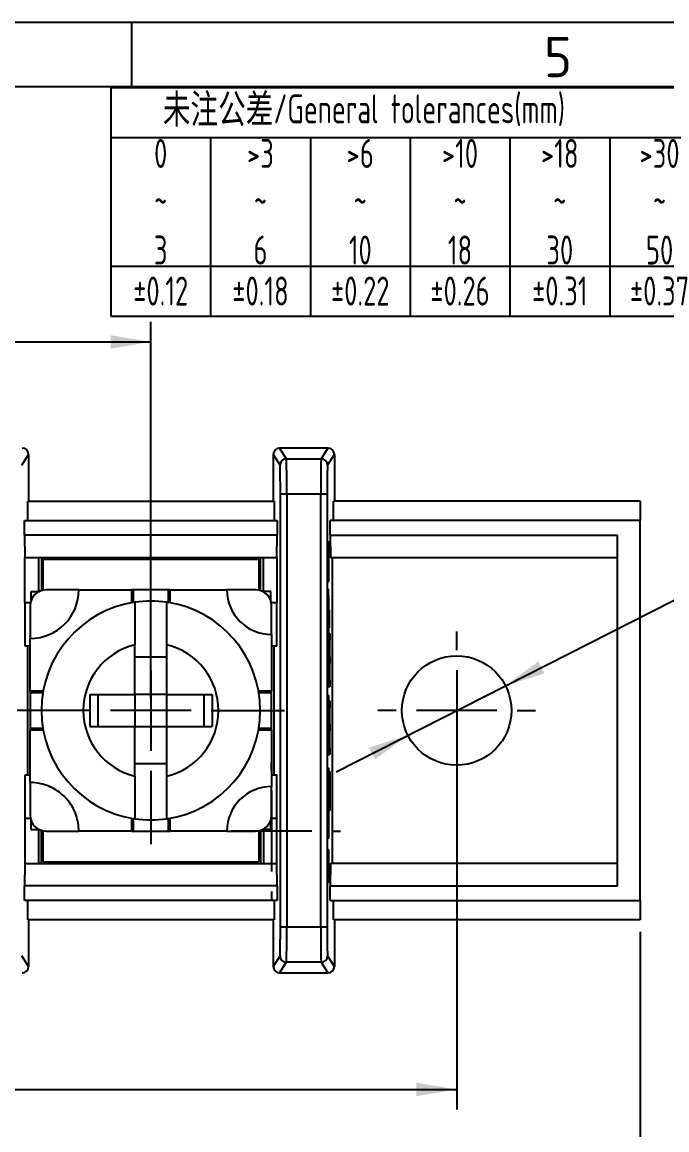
# Model space of a CAD drawing. Header units: millimetres. Extents: x 6 to 292, y 5 to 204.
# Drawn here: x 184.7 to 224.8, y 135.2 to 204 of the extents above; entities that cross this region are included whole.
import ezdxf
from ezdxf.enums import TextEntityAlignment as Align
from ezdxf.lldxf.tags import DXFTag

# ---------------------------------------------------------------- set-up
doc = ezdxf.new("R2010")
doc.units = ezdxf.units.MM
for name, color, linetype in [('200001094', 7, 'Continuous'), ('200003426', 7, 'Continuous'), ('200003427', 7, 'Continuous'), ('200196423', 7, 'Continuous'), ('TEXT', 7, 'Continuous'), ('图框', 7, 'Continuous'), ('尺寸层', 7, 'Continuous'), ('细实线', 7, 'Continuous'), ('轮廓线', 7, 'Continuous')]:
    doc.layers.add(name, color=color, linetype=linetype)
doc.styles.add('SEACAD_Arial_Narrow', font='ARIALN.TTF')
doc.styles.add('SEACAD_Solid_Edge_ANSI', font='seans.ttf')
doc.styles.add('SEACAD_Solid_Edge_ANSI1_Symbols', font='semeca1.ttf')
tags = doc.linetypes.add('CENTER2', pattern=[28.575, 19.05, -3.175, 3.175, -3.175]).pattern_tags.tags
tags[10:11] = [DXFTag(74, 4), DXFTag(75, 0), DXFTag(340, '0'), DXFTag(46, 0.0), DXFTag(50, 0.0), DXFTag(44, 0.0), DXFTag(45, 0.0)]
tags[8:9] = [DXFTag(74, 4), DXFTag(75, 0), DXFTag(340, '0'), DXFTag(46, 0.0), DXFTag(50, 0.0), DXFTag(44, 0.0), DXFTag(45, 0.0)]
tags[6:7] = [DXFTag(74, 4), DXFTag(75, 0), DXFTag(340, '0'), DXFTag(46, 0.0), DXFTag(50, 0.0), DXFTag(44, 0.0), DXFTag(45, 0.0)]
tags[4:5] = [DXFTag(74, 4), DXFTag(75, 0), DXFTag(340, '0'), DXFTag(46, 0.0), DXFTag(50, 0.0), DXFTag(44, 0.0), DXFTag(45, 0.0)]
doc.dimstyles.new('DEGSON', dxfattribs={"dimtxt": 2.5, "dimasz": 2.5, "dimexe": 1.25, "dimexo": 0.75, "dimgap": 0.75, "dimtad": 1, "dimlfac": 0.5, "dimzin": 0, "dimdsep": 46, "dimtxsty": 'SEACAD_Arial_Narrow', "dimblk1": '_SE_FILLED', "dimblk2": '_SE_FILLED', "dimsah": 1, "dimcen": 1.25, "dimadec": 1, "dimazin": 0, "dimtfac": 0.7, "dimtmove": 0, "dimatfit": 3, "dimfxl": 1, "dimtolj": 1, "dimtzin": 0, "dimarcsym": 0})

# ---------------------------------------------------------------- blocks, each defined once
blk = doc.blocks.new('SEANNOT_GROUP1')
at = {"layer": '尺寸层', "color": 7, "linetype": 'CENTER2'}
for p, q in [((211.691, 164.987), (211.691, 166.137)), ((211.691, 163.737), (211.691, 158.737)), ((207.941, 161.237), (206.791, 161.237)), ((214.191, 161.237), (209.191, 161.237)), ((215.441, 161.237), (216.591, 161.237)), ((211.691, 157.487), (211.691, 156.337))]:
    blk.add_line(p, q, dxfattribs=at)
blk = doc.blocks.new('SEANNOT_GROUP7')
at = {"layer": '尺寸层', "color": 7, "linetype": 'CENTER2'}
for p, q in [((200.191, 157.487), (200.191, 158.015)), ((200.191, 156.237), (200.191, 151.237)), ((196.441, 153.737), (195.913, 153.737)), ((202.691, 153.737), (197.691, 153.737)), ((203.941, 153.737), (204.469, 153.737)), ((200.191, 149.987), (200.191, 149.459))]:
    blk.add_line(p, q, dxfattribs=at)
blk = doc.blocks.new('SEANNOT_GROUP8')
at = {"layer": '尺寸层', "color": 7, "linetype": 'CENTER2'}
for p, q in [((192.691, 164.987), (192.691, 169.537)), ((192.691, 163.737), (192.691, 158.737)), ((188.941, 161.237), (184.391, 161.237)), ((195.191, 161.237), (190.191, 161.237)), ((196.441, 161.237), (200.991, 161.237)), ((192.691, 157.487), (192.691, 152.937))]:
    blk.add_line(p, q, dxfattribs=at)
blk = doc.blocks.new('Customer-technical.dft')
at = {"layer": '细实线', "color": 7, "linetype": 'Continuous'}
for p, q in [((-96.8, 0), (0, 0)), ((-96.8, 0), (-96.8, -14.2)), ((-96.8, -3.1), (-10, -3.1)), ((-90.6, -3.1), (-90.6, -14.2)), ((-84.4, -3.1), (-84.4, -14.2)), ((-78.2, -3.1), (-78.2, -14.2)), ((-72, -3.1), (-72, -14.2)), ((-65.8, -3.1), (-65.8, -14.2)), ((-96.8, -11.1), (-10, -11.1)), ((-96.8, -14.2), (0, -14.2))]:
    blk.add_line(p, q, dxfattribs=at)
at = {"layer": 'TEXT', "char_height": 1.8, "attachment_point": 5, "style": 'SEACAD_Solid_Edge_ANSI'}
for s, insert, width in [('{\\fSolid Edge ANSI|b0||i0||c0|p34;\\C7;\\H1.8;\\W0.7;未注公差/General tolerances(mm)}', (-81.073, -1.429), 31.45309), ('{\\fSolid Edge ANSI|b0||i0||c0|p34;\\C7;\\H1.8;\\W0.7;0\\P}{\\fSolid Edge ANSI|b0||i0||c0|p34;\\C7;\\H1.8;\\W0.7;~\\P}{\\fSolid Edge ANSI|b0||i0||c0|p34;\\C7;\\H1.8;\\W0.7;3}', (-93.7, -7.1), 8.06639), ('{\\fSolid Edge ANSI|b0||i0||c0|p34;\\C7;\\H1.8;\\W0.7;>3\\P}{\\fSolid Edge ANSI|b0||i0||c0|p34;\\C7;\\H1.8;\\W0.7;~\\P}{\\fSolid Edge ANSI|b0||i0||c0|p34;\\C7;\\H1.8;\\W0.7;6}', (-87.5, -7.1), 6.08001), ('{\\fSolid Edge ANSI|b0||i0||c0|p34;\\C7;\\H1.8;\\W0.7;>6\\P}{\\fSolid Edge ANSI|b0||i0||c0|p34;\\C7;\\H1.8;\\W0.7;~\\P}{\\fSolid Edge ANSI|b0||i0||c0|p34;\\C7;\\H1.8;\\W0.7;10}', (-81.3, -7.1), 6.08001), ('{\\fSolid Edge ANSI|b0||i0||c0|p34;\\C7;\\H1.8;\\W0.7;>10\\P}{\\fSolid Edge ANSI|b0||i0||c0|p34;\\C7;\\H1.8;\\W0.7;~\\P}{\\fSolid Edge ANSI|b0||i0||c0|p34;\\C7;\\H1.8;\\W0.7;18}', (-75.1, -7.1), 6.08001), ('{\\fSolid Edge ANSI|b0||i0||c0|p34;\\C7;\\H1.8;\\W0.7;>18\\P}{\\fSolid Edge ANSI|b0||i0||c0|p34;\\C7;\\H1.8;\\W0.7;~\\P}{\\fSolid Edge ANSI|b0||i0||c0|p34;\\C7;\\H1.8;\\W0.7;30}', (-68.9, -7.1), 6.08001), ('{\\fSolid Edge ANSI|b0||i0||c0|p34;\\C7;\\H1.8;\\W0.7;>30\\P}{\\fSolid Edge ANSI|b0||i0||c0|p34;\\C7;\\H1.8;\\W0.7;~\\P}{\\fSolid Edge ANSI|b0||i0||c0|p34;\\C7;\\H1.8;\\W0.7;50}', (-62.7, -7.1), 6.08001), ('{\\fSolid Edge ANSI|b0||i0||c0|p34;\\C7;\\H1.8;\\W0.7;±0.12}', (-93.7, -12.65), 6.57956), ('{\\fSolid Edge ANSI|b0||i0||c0|p34;\\C7;\\H1.8;\\W0.7;±0.18}', (-87.5, -12.65), 6.57956), ('{\\fSolid Edge ANSI|b0||i0||c0|p34;\\C7;\\H1.8;\\W0.7;±0.22}', (-81.3, -12.65), 6.57956), ('{\\fSolid Edge ANSI|b0||i0||c0|p34;\\C7;\\H1.8;\\W0.7;±0.26}', (-75.1, -12.65), 6.57956), ('{\\fSolid Edge ANSI|b0||i0||c0|p34;\\C7;\\H1.8;\\W0.7;±0.31}', (-68.9, -12.65), 6.57956), ('{\\fSolid Edge ANSI|b0||i0||c0|p34;\\C7;\\H1.8;\\W0.7;±0.37}', (-62.7, -12.65), 6.57956)]:
    blk.add_mtext(s, dxfattribs=dict(at, insert=insert, width=width))
blk = doc.blocks.new('SE6')
at = {"layer": '200001094', "color": 7, "linetype": 'Continuous'}
for p, q in [((185.991, 170.637), (199.391, 170.637)), ((185.991, 168.711), (185.991, 170.637)), ((199.391, 170.637), (199.391, 168.715)), ((185.241, 168.637), (185.779, 168.637)), ((185.241, 168.042), (185.241, 168.637)), ((200.141, 168.637), (199.618, 168.637)), ((200.141, 168.034), (200.141, 168.637)), ((185.241, 153.837), (185.241, 154.44)), ((200.141, 153.837), (200.141, 154.431)), ((185.241, 153.837), (185.763, 153.837)), ((185.991, 151.837), (185.991, 153.759)), ((199.391, 153.763), (199.391, 151.837)), ((200.141, 153.837), (199.602, 153.837)), ((185.991, 151.837), (199.391, 151.837))]:
    blk.add_line(p, q, dxfattribs=at)
at = {"layer": '200003426', "color": 7, "linetype": 'Continuous'}
for p, q in [((188.213, 168.737), (186.191, 168.737)), ((188.213, 168.737), (191.491, 168.737)), ((191.591, 168.737), (191.491, 168.737)), ((191.491, 168.737), (191.491, 167.93)), ((193.791, 168.737), (191.591, 168.737)), ((191.591, 168.737), (191.591, 167.947)), ((193.891, 168.737), (193.791, 168.737)), ((193.791, 167.947), (193.791, 168.737)), ((193.891, 168.737), (197.413, 168.737)), ((193.891, 167.93), (193.891, 168.737)), ((199.191, 168.737), (197.413, 168.737)), ((185.191, 167.737), (185.191, 165.715)), ((200.191, 165.959), (200.191, 167.737)), ((200.191, 165.959), (200.191, 162.437)), ((185.191, 162.437), (185.191, 165.715)), ((185.191, 162.437), (185.191, 162.337)), ((185.997, 162.437), (185.191, 162.437)), ((200.191, 162.437), (199.384, 162.437)), ((200.191, 162.337), (200.191, 162.437)), ((185.191, 162.337), (185.191, 160.137)), ((185.98, 162.337), (185.191, 162.337)), ((200.191, 162.337), (199.401, 162.337)), ((200.191, 160.137), (200.191, 162.337)), ((185.191, 160.137), (185.191, 160.037)), ((185.191, 160.137), (185.98, 160.137)), ((185.191, 156.759), (185.191, 160.037)), ((185.191, 160.037), (185.997, 160.037)), ((199.384, 160.037), (200.191, 160.037)), ((199.401, 160.137), (200.191, 160.137)), ((200.191, 160.037), (200.191, 160.137)), ((200.191, 160.037), (200.191, 156.515)), ((185.191, 156.759), (185.191, 154.737)), ((200.191, 154.737), (200.191, 156.515)), ((191.491, 154.543), (191.491, 153.737)), ((191.591, 154.526), (191.591, 153.737)), ((193.791, 153.737), (193.791, 154.526)), ((193.891, 153.737), (193.891, 154.543)), ((186.191, 153.737), (188.213, 153.737)), ((191.491, 153.737), (188.213, 153.737)), ((191.491, 153.737), (191.591, 153.737)), ((191.591, 153.737), (193.791, 153.737)), ((193.791, 153.737), (193.891, 153.737)), ((197.413, 153.737), (193.891, 153.737)), ((197.413, 153.737), (199.191, 153.737))]:
    blk.add_line(p, q, dxfattribs=at)
for centre, radius, start, end in [((186.191, 167.737), 1, 90, 180), ((185.191, 168.737), 3.022, 270, 360), ((200.191, 168.737), 2.778, 180, 270), ((199.191, 167.737), 1, 0, 90), ((200.191, 153.737), 2.778, 90, 180), ((186.191, 154.737), 1, 180, 270), ((199.191, 154.737), 1, 270, 360)]:
    blk.add_arc(centre, radius, start, end, dxfattribs=at)
blk.add_open_spline([(188.213, 153.737), (188.213, 154.075), (188.154, 154.418), (188.042, 154.737), (187.93, 155.056), (187.762, 155.361), (187.551, 155.625), (187.339, 155.889), (187.079, 156.12), (186.793, 156.299), (186.506, 156.479), (186.184, 156.611), (185.854, 156.685), (185.637, 156.734), (185.413, 156.759), (185.191, 156.759)], degree=3, knots=[0, 0, 0, 0, 0.214941, 0.214941, 0.214941, 0.429881, 0.429881, 0.429881, 0.644822, 0.644822, 0.644822, 0.859762, 0.859762, 0.859762, 1, 1, 1, 1], dxfattribs=at)
at = {"layer": '200003427', "color": 7, "linetype": 'Continuous'}
for p, q in [((191.691, 167.963), (191.691, 165.316)), ((193.691, 165.316), (193.691, 167.963)), ((191.691, 162.241), (191.691, 165.316)), ((193.691, 162.241), (193.691, 165.316)), ((193.691, 164.541), (191.691, 164.541)), ((188.891, 162.241), (188.891, 160.241)), ((188.891, 162.241), (191.691, 162.241)), ((189.391, 162.241), (189.391, 160.241)), ((191.691, 162.241), (191.691, 160.241)), ((193.691, 162.241), (191.691, 162.241)), ((193.691, 162.241), (196.491, 162.241)), ((193.691, 160.241), (193.691, 162.241)), ((195.991, 160.241), (195.991, 162.241)), ((196.491, 162.241), (196.491, 160.241)), ((188.891, 160.241), (191.691, 160.241)), ((191.691, 160.241), (193.691, 160.241)), ((191.691, 157.158), (191.691, 160.241)), ((193.691, 160.241), (196.491, 160.241)), ((193.691, 157.158), (193.691, 160.241)), ((191.691, 157.941), (193.691, 157.941)), ((191.691, 157.158), (191.691, 154.511)), ((193.691, 154.511), (193.691, 157.158))]:
    blk.add_line(p, q, dxfattribs=at)
for radius, start, end in [(6.8, 98.45652, 261.54348), (6.8, 81.54348, 98.45652), (6.8, 278.45652, 81.54348), (4.2, 103.77415, 256.22585), (4.2, 283.77415, 76.22585), (6.8, 261.54348, 278.45652)]:
    blk.add_arc((192.691, 161.237), radius, start, end, dxfattribs=at)
at = {"layer": '200196423', "color": 7, "linetype": 'Continuous'}
for p, q in [((184.667, 176.478), (185.091, 177.137)), ((185.091, 177.137), (185.091, 174.237)), ((200.291, 177.137), (200.714, 176.478)), ((200.291, 177.137), (200.291, 174.237)), ((201.114, 176.878), (200.691, 177.537)), ((203.691, 177.537), (200.691, 177.537)), ((201.114, 176.878), (203.267, 176.878)), ((203.691, 177.537), (203.267, 176.878)), ((203.667, 176.478), (204.091, 177.137)), ((204.091, 177.137), (204.091, 174.237)), ((185.034, 173.037), (185.034, 174.237)), ((185.034, 174.237), (200.347, 174.237)), ((200.347, 174.237), (200.347, 173.037)), ((200.736, 147.795), (200.736, 174.678)), ((201.136, 174.678), (200.736, 174.678)), ((201.136, 174.678), (201.136, 147.795)), ((203.246, 174.678), (201.136, 174.678)), ((203.246, 147.795), (203.246, 174.678)), ((203.646, 174.678), (203.246, 174.678)), ((203.646, 174.678), (203.646, 147.795)), ((204.034, 173.037), (204.034, 174.237)), ((223.091, 174.237), (204.034, 174.237)), ((223.091, 174.237), (223.091, 173.037)), ((184.835, 172.137), (184.835, 173.037)), ((184.835, 173.037), (200.546, 173.037)), ((200.546, 173.037), (200.546, 172.137)), ((203.835, 172.137), (203.835, 173.037)), ((223.091, 173.037), (203.835, 173.037)), ((223.091, 149.437), (223.091, 173.037)), ((184.835, 172.137), (184.857, 170.737)), ((200.546, 172.137), (184.835, 172.137)), ((200.524, 170.737), (200.546, 172.137)), ((203.835, 172.137), (203.857, 170.737)), ((203.835, 172.137), (221.691, 172.137)), ((221.691, 150.337), (221.691, 172.137)), ((203.7, 171.27), (203.701, 171.394)), ((203.701, 171.394), (203.703, 171.494)), ((203.701, 171.377), (203.709, 171.377)), ((203.703, 171.494), (203.704, 171.577)), ((203.704, 171.577), (203.706, 171.645)), ((203.706, 171.645), (203.708, 171.699)), ((203.708, 171.699), (203.709, 171.377)), ((203.709, 171.377), (203.708, 171.333)), ((203.715, 170.595), (203.715, 171.74)), ((203.715, 171.74), (203.727, 171.74)), ((203.715, 171.562), (203.729, 171.562)), ((203.715, 171.389), (203.719, 171.389)), ((203.725, 171.389), (203.719, 171.389)), ((203.719, 171.389), (203.719, 170.595)), ((203.726, 171.301), (203.725, 171.389)), ((203.725, 171.381), (203.73, 171.381)), ((203.727, 171.74), (203.729, 171.562)), ((203.729, 171.562), (203.73, 171.381)), ((203.73, 171.381), (203.731, 171.196)), ((184.857, 170.737), (200.524, 170.737)), ((184.862, 167.937), (184.862, 170.737)), ((185.702, 170.737), (185.702, 168.637)), ((185.886, 170.737), (185.886, 168.684)), ((188.291, 170.737), (188.291, 170.637)), ((197.091, 170.637), (197.091, 170.737)), ((199.495, 168.687), (199.495, 170.737)), ((199.679, 168.637), (199.679, 170.737)), ((200.519, 170.737), (200.519, 167.937)), ((203.698, 170.782), (203.699, 170.959)), ((203.698, 170.593), (203.698, 170.782)), ((203.698, 170.727), (203.702, 170.727)), ((203.699, 171.123), (203.7, 171.27)), ((203.699, 170.959), (203.699, 171.123)), ((203.699, 171.071), (203.704, 171.071)), ((203.699, 170.967), (203.703, 170.967)), ((203.699, 170.851), (203.702, 170.851)), ((203.7, 171.282), (203.706, 171.282)), ((203.7, 171.226), (203.705, 171.226)), ((203.7, 171.157), (203.704, 171.157)), ((203.701, 171.333), (203.708, 171.333)), ((203.703, 170.967), (203.702, 170.851)), ((203.702, 170.851), (203.702, 170.727)), ((203.702, 170.727), (203.702, 170.595)), ((203.704, 171.071), (203.703, 170.967)), ((203.705, 171.226), (203.704, 171.157)), ((203.704, 171.157), (203.704, 171.071)), ((203.706, 171.282), (203.705, 171.226)), ((203.708, 171.333), (203.706, 171.282)), ((203.727, 171.19), (203.726, 171.301)), ((203.727, 171.196), (203.731, 171.196)), ((203.728, 171.054), (203.727, 171.19)), ((203.728, 170.905), (203.728, 171.054)), ((203.728, 171.008), (203.732, 171.008)), ((203.729, 170.754), (203.728, 170.905)), ((203.728, 170.816), (203.732, 170.816)), ((203.729, 170.6), (203.729, 170.754)), ((203.731, 171.196), (203.732, 171.008)), ((203.732, 171.008), (203.732, 170.816)), ((203.732, 170.816), (203.733, 170.621)), ((203.857, 170.737), (221.691, 170.737)), ((203.982, 151.737), (203.982, 170.737)), ((203.698, 170.595), (203.702, 170.595)), ((203.699, 170.335), (203.698, 170.593)), ((203.698, 170.439), (203.702, 170.439)), ((203.699, 170.097), (203.699, 170.335)), ((203.699, 170.298), (203.702, 170.298)), ((203.699, 170.171), (203.703, 170.171)), ((203.7, 169.88), (203.699, 170.097)), ((203.699, 170.06), (203.704, 170.06)), ((203.702, 170.595), (203.702, 170.439)), ((203.702, 170.439), (203.702, 170.298)), ((203.702, 170.298), (203.703, 170.171)), ((203.703, 170.171), (203.704, 170.06)), ((203.704, 170.06), (203.704, 169.963)), ((203.719, 170.595), (203.715, 170.595)), ((203.726, 169.95), (203.727, 170.096)), ((203.727, 170.096), (203.728, 170.257)), ((203.727, 170.122), (203.732, 170.122)), ((203.728, 170.257), (203.729, 170.426)), ((203.728, 170.364), (203.732, 170.364)), ((203.729, 170.621), (203.733, 170.621)), ((203.729, 170.426), (203.729, 170.6)), ((203.732, 170.122), (203.731, 169.898)), ((203.733, 170.621), (203.732, 170.364)), ((203.732, 170.364), (203.732, 170.122)), ((203.7, 169.963), (203.704, 169.963)), ((203.7, 169.882), (203.705, 169.882)), ((203.702, 169.69), (203.7, 169.88)), ((203.701, 169.815), (203.706, 169.815)), ((203.701, 169.758), (203.707, 169.758)), ((203.702, 169.712), (203.709, 169.712)), ((203.704, 169.531), (203.702, 169.69)), ((203.702, 169.655), (203.711, 169.655)), ((203.703, 169.62), (203.713, 169.62)), ((203.703, 169.609), (203.715, 169.609)), ((203.704, 169.963), (203.705, 169.882)), ((203.707, 169.406), (203.704, 169.531)), ((203.705, 169.882), (203.706, 169.815)), ((203.707, 169.534), (203.705, 169.459)), ((203.706, 169.815), (203.707, 169.758)), ((203.707, 169.758), (203.709, 169.712)), ((203.708, 169.609), (203.707, 169.534)), ((203.707, 169.534), (203.727, 169.534)), ((203.707, 169.406), (203.724, 169.406)), ((203.709, 169.314), (203.707, 169.406)), ((203.709, 169.712), (203.711, 169.655)), ((203.709, 169.314), (203.722, 169.314)), ((203.712, 169.258), (203.709, 169.314)), ((203.711, 169.655), (203.713, 169.62)), ((203.713, 169.62), (203.715, 169.609)), ((203.715, 169.609), (203.718, 169.623)), ((203.718, 169.623), (203.721, 169.664)), ((203.722, 169.314), (203.719, 169.258)), ((203.721, 169.664), (203.723, 169.733)), ((203.722, 169.698), (203.729, 169.698)), ((203.724, 169.406), (203.722, 169.314)), ((203.723, 169.733), (203.725, 169.829)), ((203.727, 169.534), (203.724, 169.406)), ((203.725, 169.829), (203.726, 169.95)), ((203.725, 169.898), (203.731, 169.898)), ((203.729, 169.698), (203.727, 169.534)), ((203.731, 169.898), (203.729, 169.698)), ((203.699, 168.427), (203.699, 168.787)), ((203.699, 168.787), (203.732, 168.046)), ((203.712, 169.258), (203.719, 169.258)), ((203.716, 169.24), (203.712, 169.258)), ((203.719, 169.258), (203.716, 169.24)), ((184.862, 167.937), (185.213, 167.937)), ((200.164, 167.937), (200.519, 167.937)), ((203.72, 168.004), (203.699, 168.427)), ((203.718, 168.046), (203.732, 168.046)), ((203.723, 167.952), (203.72, 168.004)), ((203.725, 167.907), (203.723, 167.952)), ((203.732, 168.046), (203.732, 167.701)), ((203.699, 167.272), (203.716, 167.659)), ((203.699, 166.841), (203.699, 167.272)), ((203.732, 167.701), (203.707, 167.132)), ((203.716, 167.659), (203.72, 167.747)), ((203.718, 167.701), (203.732, 167.701)), ((203.72, 167.747), (203.724, 167.817)), ((203.724, 167.817), (203.727, 167.869)), ((203.727, 167.869), (203.725, 167.907)), ((203.756, 167.118), (203.757, 167.247)), ((203.757, 167.247), (203.758, 167.352)), ((203.757, 167.281), (203.762, 167.281)), ((203.757, 167.271), (203.761, 167.271)), ((203.757, 167.242), (203.76, 167.242)), ((203.758, 167.352), (203.759, 167.431)), ((203.758, 167.373), (203.766, 167.373)), ((203.758, 167.315), (203.767, 167.315)), ((203.759, 167.431), (203.76, 167.478)), ((203.759, 167.419), (203.765, 167.419)), ((203.76, 167.242), (203.759, 167.193)), ((203.76, 167.478), (203.762, 167.494)), ((203.76, 167.476), (203.764, 167.476)), ((203.76, 167.453), (203.764, 167.453)), ((203.761, 167.271), (203.76, 167.242)), ((203.762, 167.281), (203.761, 167.271)), ((203.762, 167.494), (203.763, 167.49)), ((203.762, 167.49), (203.763, 167.49)), ((203.763, 167.27), (203.762, 167.281)), ((203.763, 167.49), (203.764, 167.476)), ((203.764, 167.238), (203.763, 167.27)), ((203.764, 167.476), (203.764, 167.453)), ((203.764, 167.453), (203.765, 167.419)), ((203.765, 167.184), (203.764, 167.238)), ((203.764, 167.237), (203.768, 167.237)), ((203.765, 167.419), (203.766, 167.373)), ((203.766, 167.373), (203.767, 167.315)), ((203.767, 167.315), (203.768, 167.237)), ((203.768, 167.237), (203.769, 167.13)), ((203.775, 167.496), (203.777, 167.496)), ((203.775, 166.668), (203.775, 167.496)), ((203.777, 167.496), (203.777, 166.38)), ((203.699, 167.132), (203.707, 167.132)), ((203.699, 167.091), (203.705, 167.091)), ((203.699, 167.062), (203.704, 167.062)), ((203.699, 167.047), (203.703, 167.047)), ((203.699, 167.019), (203.704, 167.019)), ((203.699, 166.993), (203.706, 166.993)), ((203.699, 166.968), (203.707, 166.968)), ((203.721, 166.327), (203.699, 166.841)), ((203.704, 167.062), (203.703, 167.047)), ((203.703, 167.047), (203.704, 167.019)), ((203.705, 167.091), (203.704, 167.062)), ((203.704, 167.019), (203.706, 166.993)), ((203.707, 167.132), (203.705, 167.091)), ((203.706, 166.993), (203.707, 166.968)), ((203.707, 166.968), (203.732, 166.395)), ((203.756, 167.128), (203.759, 167.128)), ((203.756, 166.968), (203.756, 167.118)), ((203.756, 167.051), (203.758, 167.051)), ((203.756, 166.818), (203.756, 166.968)), ((203.756, 166.963), (203.758, 166.963)), ((203.756, 166.87), (203.758, 166.87)), ((203.757, 166.69), (203.756, 166.818)), ((203.757, 167.193), (203.759, 167.193)), ((203.757, 166.79), (203.759, 166.79)), ((203.757, 166.723), (203.759, 166.723)), ((203.758, 166.584), (203.757, 166.69)), ((203.757, 166.673), (203.76, 166.673)), ((203.757, 166.643), (203.761, 166.643)), ((203.757, 166.632), (203.763, 166.632)), ((203.759, 167.128), (203.758, 167.051)), ((203.758, 167.051), (203.758, 166.963)), ((203.758, 166.963), (203.758, 166.87)), ((203.758, 166.87), (203.759, 166.79)), ((203.759, 166.502), (203.758, 166.584)), ((203.759, 167.193), (203.759, 167.128)), ((203.759, 166.79), (203.759, 166.723)), ((203.759, 166.723), (203.76, 166.673)), ((203.76, 166.673), (203.761, 166.643)), ((203.761, 166.643), (203.763, 166.632)), ((203.763, 166.632), (203.762, 166.419)), ((203.766, 167.1), (203.765, 167.184)), ((203.766, 167.13), (203.769, 167.13)), ((203.768, 166.976), (203.766, 167.1)), ((203.767, 166.995), (203.771, 166.995)), ((203.769, 166.812), (203.768, 166.976)), ((203.769, 167.13), (203.771, 166.995)), ((203.769, 166.885), (203.772, 166.885)), ((203.771, 166.703), (203.769, 166.812)), ((203.769, 166.805), (203.773, 166.805)), ((203.77, 166.755), (203.773, 166.755)), ((203.77, 166.722), (203.774, 166.722)), ((203.771, 166.995), (203.772, 166.885)), ((203.772, 166.612), (203.771, 166.703)), ((203.771, 166.693), (203.774, 166.693)), ((203.771, 166.668), (203.775, 166.668)), ((203.772, 166.885), (203.773, 166.805)), ((203.773, 166.54), (203.772, 166.612)), ((203.773, 166.805), (203.773, 166.755)), ((203.773, 166.755), (203.774, 166.722)), ((203.773, 166.484), (203.773, 166.54)), ((203.774, 166.722), (203.774, 166.693)), ((203.774, 166.693), (203.775, 166.668)), ((203.699, 165.679), (203.721, 166.091)), ((203.732, 166.03), (203.699, 165.312)), ((203.717, 166.03), (203.732, 166.03)), ((203.718, 166.395), (203.732, 166.395)), ((203.722, 166.305), (203.721, 166.327)), ((203.721, 166.091), (203.723, 166.133)), ((203.724, 166.264), (203.722, 166.305)), ((203.723, 166.133), (203.725, 166.171)), ((203.727, 166.205), (203.724, 166.264)), ((203.725, 166.171), (203.727, 166.205)), ((203.732, 166.395), (203.732, 166.03)), ((203.76, 166.447), (203.759, 166.502)), ((203.762, 166.419), (203.76, 166.447)), ((203.774, 166.438), (203.773, 166.484)), ((203.775, 166.404), (203.774, 166.438)), ((203.776, 166.389), (203.775, 166.404)), ((203.776, 166.381), (203.776, 166.389)), ((203.777, 166.38), (203.776, 166.381)), ((203.781, 165.825), (203.783, 165.934)), ((203.783, 165.934), (203.785, 165.999)), ((203.785, 165.999), (203.789, 166.021)), ((203.789, 166.021), (203.809, 166.021)), ((203.789, 166.021), (203.789, 165.609)), ((203.809, 166.021), (203.809, 165.609)), ((185.191, 165.237), (184.873, 165.237)), ((185.046, 157.237), (185.046, 165.237)), ((200.508, 165.237), (200.191, 165.237)), ((200.335, 165.237), (200.335, 157.237)), ((203.699, 165.312), (203.699, 165.679)), ((203.699, 164.097), (203.732, 165.203)), ((203.732, 165.203), (203.732, 164.795)), ((203.778, 165.265), (203.779, 165.489)), ((203.778, 165.348), (203.783, 165.348)), ((203.779, 164.975), (203.778, 165.265)), ((203.778, 165.264), (203.783, 165.264)), ((203.779, 165.676), (203.781, 165.825)), ((203.779, 165.489), (203.779, 165.676)), ((203.779, 165.609), (203.79, 165.609)), ((203.779, 165.604), (203.788, 165.604)), ((203.779, 165.591), (203.787, 165.591)), ((203.779, 165.569), (203.786, 165.569)), ((203.779, 165.534), (203.785, 165.534)), ((203.779, 165.485), (203.784, 165.485)), ((203.779, 165.423), (203.784, 165.423)), ((203.779, 165.173), (203.783, 165.173)), ((203.784, 165.423), (203.783, 165.348)), ((203.783, 165.348), (203.783, 165.264)), ((203.783, 165.264), (203.783, 165.173)), ((203.783, 165.173), (203.783, 165.011)), ((203.785, 165.534), (203.784, 165.485)), ((203.784, 165.485), (203.784, 165.423)), ((203.786, 165.569), (203.785, 165.534)), ((203.787, 165.591), (203.786, 165.569)), ((203.788, 165.604), (203.787, 165.591)), ((203.79, 165.609), (203.788, 165.604)), ((203.809, 165.609), (203.79, 165.609)), ((223.093, 165.255), (223.091, 165.255)), ((203.71, 164.48), (203.722, 164.48)), ((203.72, 164.795), (203.732, 164.795)), ((203.732, 164.795), (203.722, 164.48)), ((203.722, 164.48), (203.722, 163.35)), ((203.779, 165.011), (203.783, 165.011)), ((203.781, 164.723), (203.779, 164.975)), ((203.78, 164.868), (203.784, 164.868)), ((203.781, 164.744), (203.785, 164.744)), ((203.784, 164.509), (203.781, 164.723)), ((203.782, 164.65), (203.787, 164.65)), ((203.782, 164.45), (203.784, 164.509)), ((203.783, 165.011), (203.784, 164.868)), ((203.783, 164.593), (203.789, 164.593)), ((203.783, 164.574), (203.792, 164.574)), ((203.784, 164.868), (203.785, 164.744)), ((203.785, 164.744), (203.787, 164.65)), ((203.787, 164.65), (203.789, 164.593)), ((203.789, 164.593), (203.792, 164.574)), ((203.789, 164.574), (203.789, 164.159)), ((203.792, 164.574), (203.809, 164.574)), ((203.809, 164.574), (203.809, 164.159)), ((203.699, 163.711), (203.699, 164.097)), ((203.699, 164.087), (203.709, 164.087)), ((203.699, 164.009), (203.707, 164.009)), ((203.699, 163.945), (203.704, 163.945)), ((203.699, 163.896), (203.702, 163.896)), ((203.699, 163.857), (203.704, 163.857)), ((203.699, 163.808), (203.707, 163.808)), ((203.704, 163.945), (203.702, 163.896)), ((203.702, 163.896), (203.704, 163.857)), ((203.707, 164.009), (203.704, 163.945)), ((203.704, 163.857), (203.707, 163.808)), ((203.707, 164.37), (203.718, 164.37)), ((203.709, 164.087), (203.707, 164.009)), ((203.707, 163.808), (203.709, 163.75)), ((203.718, 164.37), (203.709, 164.087)), ((203.718, 163.453), (203.718, 164.37)), ((203.778, 163.819), (203.779, 163.989)), ((203.778, 163.865), (203.783, 163.865)), ((203.779, 163.661), (203.778, 163.819)), ((203.779, 164.137), (203.78, 164.264)), ((203.779, 164.159), (203.79, 164.159)), ((203.779, 164.148), (203.788, 164.148)), ((203.779, 163.989), (203.779, 164.137)), ((203.779, 164.114), (203.786, 164.114)), ((203.779, 164.058), (203.785, 164.058)), ((203.779, 163.976), (203.784, 163.976)), ((203.78, 164.264), (203.781, 164.369)), ((203.781, 164.369), (203.782, 164.45)), ((203.784, 163.976), (203.783, 163.865)), ((203.783, 163.865), (203.783, 163.726)), ((203.785, 164.058), (203.784, 163.976)), ((203.786, 164.114), (203.785, 164.058)), ((203.788, 164.148), (203.786, 164.114)), ((203.79, 164.159), (203.788, 164.148)), ((203.809, 164.159), (203.79, 164.159)), ((203.699, 163.75), (203.709, 163.75)), ((203.732, 162.673), (203.699, 163.711)), ((203.707, 163.453), (203.718, 163.453)), ((203.709, 163.75), (203.718, 163.453)), ((203.71, 163.35), (203.722, 163.35)), ((203.722, 163.35), (203.732, 163.053)), ((203.778, 163.726), (203.783, 163.726)), ((203.779, 163.516), (203.779, 163.661)), ((203.779, 163.612), (203.783, 163.612)), ((203.78, 163.383), (203.779, 163.516)), ((203.779, 163.504), (203.783, 163.504)), ((203.78, 163.402), (203.784, 163.402)), ((203.781, 163.264), (203.78, 163.383)), ((203.78, 163.312), (203.785, 163.312)), ((203.782, 163.161), (203.781, 163.264)), ((203.781, 163.24), (203.786, 163.24)), ((203.782, 163.187), (203.787, 163.187)), ((203.783, 163.076), (203.782, 163.161)), ((203.782, 163.15), (203.789, 163.15)), ((203.782, 163.127), (203.791, 163.127)), ((203.783, 163.726), (203.783, 163.612)), ((203.783, 163.612), (203.783, 163.504)), ((203.783, 163.504), (203.784, 163.402)), ((203.783, 163.12), (203.794, 163.12)), ((203.784, 163.402), (203.785, 163.312)), ((203.785, 163.312), (203.786, 163.24)), ((203.786, 163.24), (203.787, 163.187)), ((203.787, 163.187), (203.789, 163.15)), ((203.789, 163.15), (203.791, 163.127)), ((203.789, 163.12), (203.789, 162.705)), ((203.791, 163.127), (203.794, 163.12)), ((203.794, 163.12), (203.809, 163.12)), ((203.809, 163.12), (203.809, 162.705)), ((203.72, 163.053), (203.732, 163.053)), ((203.732, 163.053), (203.732, 162.673)), ((203.779, 162.705), (203.779, 163.076)), ((203.779, 163.076), (203.783, 163.076)), ((203.809, 162.705), (203.779, 162.705)), ((203.697, 161.856), (203.717, 161.856)), ((203.731, 160.669), (203.731, 162.189)), ((203.731, 162.189), (203.735, 162.189)), ((203.735, 162.189), (203.735, 160.141)), ((203.781, 161.631), (203.783, 161.74)), ((203.783, 161.74), (203.785, 161.805)), ((203.785, 161.805), (203.789, 161.827)), ((203.789, 161.827), (203.809, 161.827)), ((203.789, 161.827), (203.789, 161.415)), ((203.809, 161.827), (203.809, 161.415)), ((203.778, 161.071), (203.779, 161.295)), ((203.778, 161.153), (203.783, 161.153)), ((203.779, 160.781), (203.778, 161.071)), ((203.778, 161.07), (203.783, 161.07)), ((203.779, 161.482), (203.781, 161.631)), ((203.779, 161.295), (203.779, 161.482)), ((203.779, 161.415), (203.79, 161.415)), ((203.779, 161.41), (203.788, 161.41)), ((203.779, 161.397), (203.787, 161.397)), ((203.779, 161.375), (203.786, 161.375)), ((203.779, 161.34), (203.785, 161.34)), ((203.779, 161.291), (203.784, 161.291)), ((203.779, 161.228), (203.784, 161.228)), ((203.784, 161.228), (203.783, 161.153)), ((203.783, 161.153), (203.783, 161.07)), ((203.783, 161.07), (203.783, 160.979)), ((203.785, 161.34), (203.784, 161.291)), ((203.784, 161.291), (203.784, 161.228)), ((203.786, 161.375), (203.785, 161.34)), ((203.787, 161.397), (203.786, 161.375)), ((203.788, 161.41), (203.787, 161.397)), ((203.79, 161.415), (203.788, 161.41)), ((203.809, 161.415), (203.79, 161.415)), ((203.708, 160.604), (203.708, 160.213)), ((203.722, 160.83), (203.728, 160.83)), ((203.724, 160.669), (203.731, 160.669)), ((203.779, 160.979), (203.783, 160.979)), ((203.779, 160.817), (203.783, 160.817)), ((203.781, 160.529), (203.779, 160.781)), ((203.78, 160.674), (203.784, 160.674)), ((203.781, 160.55), (203.785, 160.55)), ((203.784, 160.315), (203.781, 160.529)), ((203.782, 160.456), (203.787, 160.456)), ((203.783, 160.979), (203.783, 160.817)), ((203.783, 160.817), (203.784, 160.674)), ((203.783, 160.399), (203.789, 160.399)), ((203.783, 160.38), (203.792, 160.38)), ((203.784, 160.674), (203.785, 160.55)), ((203.785, 160.55), (203.787, 160.456)), ((203.787, 160.456), (203.789, 160.399)), ((203.789, 160.399), (203.792, 160.38)), ((203.789, 160.38), (203.789, 159.965)), ((203.792, 160.38), (203.809, 160.38)), ((203.809, 160.38), (203.809, 159.965)), ((203.734, 160.141), (203.735, 160.141)), ((203.778, 159.624), (203.779, 159.795)), ((203.778, 159.671), (203.783, 159.671)), ((203.779, 159.943), (203.78, 160.07)), ((203.779, 159.965), (203.79, 159.965)), ((203.779, 159.954), (203.788, 159.954)), ((203.779, 159.795), (203.779, 159.943)), ((203.779, 159.92), (203.786, 159.92)), ((203.779, 159.864), (203.785, 159.864)), ((203.779, 159.782), (203.784, 159.782)), ((203.78, 160.07), (203.781, 160.175)), ((203.781, 160.175), (203.782, 160.256)), ((203.782, 160.256), (203.784, 160.315)), ((203.784, 159.782), (203.783, 159.671)), ((203.783, 159.671), (203.783, 159.532)), ((203.785, 159.864), (203.784, 159.782)), ((203.786, 159.92), (203.785, 159.864)), ((203.788, 159.954), (203.786, 159.92)), ((203.79, 159.965), (203.788, 159.954)), ((203.809, 159.965), (203.79, 159.965)), ((203.698, 159.311), (203.698, 159.546)), ((203.698, 159.546), (203.735, 159.546)), ((203.7, 159.232), (203.698, 159.311)), ((203.702, 159.124), (203.7, 159.232)), ((203.701, 159.181), (203.706, 159.181)), ((203.703, 158.986), (203.702, 159.124)), ((203.702, 159.084), (203.707, 159.084)), ((203.705, 158.825), (203.703, 158.986)), ((203.703, 158.969), (203.709, 158.969)), ((203.735, 159.181), (203.706, 159.181)), ((203.706, 159.181), (203.707, 159.084)), ((203.707, 159.084), (203.709, 158.969)), ((203.709, 158.969), (203.71, 158.835)), ((203.715, 159.546), (203.715, 159.181)), ((203.735, 159.546), (203.735, 159.181)), ((203.779, 159.467), (203.778, 159.624)), ((203.778, 159.532), (203.783, 159.532)), ((203.779, 159.322), (203.779, 159.467)), ((203.779, 159.418), (203.783, 159.418)), ((203.78, 159.189), (203.779, 159.322)), ((203.779, 159.31), (203.783, 159.31)), ((203.78, 159.208), (203.784, 159.208)), ((203.781, 159.07), (203.78, 159.189)), ((203.78, 159.118), (203.785, 159.118)), ((203.782, 158.967), (203.781, 159.07)), ((203.781, 159.046), (203.786, 159.046)), ((203.782, 158.993), (203.787, 158.993)), ((203.783, 158.882), (203.782, 158.967)), ((203.783, 159.532), (203.783, 159.418)), ((203.783, 159.418), (203.783, 159.31)), ((203.783, 159.31), (203.784, 159.208)), ((203.784, 159.208), (203.785, 159.118)), ((203.785, 159.118), (203.786, 159.046)), ((203.786, 159.046), (203.787, 158.993)), ((203.787, 158.993), (203.789, 158.955)), ((203.705, 158.835), (203.71, 158.835)), ((203.706, 158.646), (203.705, 158.825)), ((203.706, 158.697), (203.71, 158.697)), ((203.708, 158.451), (203.706, 158.646)), ((203.707, 158.569), (203.711, 158.569)), ((203.712, 158.451), (203.708, 158.451)), ((203.71, 158.835), (203.71, 158.697)), ((203.71, 158.697), (203.711, 158.569)), ((203.711, 158.569), (203.712, 158.451)), ((203.779, 158.511), (203.779, 158.882)), ((203.779, 158.882), (203.783, 158.882)), ((203.809, 158.511), (203.779, 158.511)), ((203.782, 158.955), (203.789, 158.955)), ((203.782, 158.933), (203.791, 158.933)), ((203.783, 158.926), (203.794, 158.926)), ((203.789, 158.955), (203.791, 158.933)), ((203.789, 158.926), (203.789, 158.511)), ((203.791, 158.933), (203.794, 158.926)), ((203.794, 158.926), (203.809, 158.926)), ((203.809, 158.926), (203.809, 158.511)), ((203.715, 157.68), (203.721, 157.68)), ((203.715, 156.335), (203.715, 157.68)), ((203.721, 157.68), (203.721, 156.335)), ((184.873, 157.237), (185.191, 157.237)), ((200.191, 157.237), (200.508, 157.237)), ((203.768, 156.98), (203.796, 156.98)), ((203.768, 156.628), (203.768, 156.98)), ((203.791, 156.98), (203.791, 156.549)), ((203.796, 156.98), (203.796, 157.453)), ((203.796, 157.453), (203.801, 157.453)), ((203.796, 156.98), (203.801, 156.98)), ((203.801, 157.453), (203.801, 156.98)), ((203.801, 156.98), (203.811, 156.98)), ((203.811, 156.98), (203.811, 156.549)), ((203.721, 156.335), (203.715, 156.335)), ((203.796, 155.029), (203.768, 156.628)), ((203.77, 156.549), (203.777, 156.549)), ((203.796, 156.549), (203.777, 156.549)), ((203.777, 156.549), (203.796, 155.452)), ((203.796, 156.549), (203.801, 156.549)), ((203.796, 155.452), (203.796, 156.549)), ((203.811, 156.549), (203.801, 156.549)), ((203.801, 156.549), (203.801, 155.029)), ((203.698, 155.022), (203.718, 155.022)), ((203.732, 153.836), (203.732, 155.355)), ((203.732, 155.355), (203.736, 155.355)), ((203.736, 155.355), (203.736, 153.308)), ((203.789, 155.452), (203.796, 155.452)), ((203.801, 155.029), (203.796, 155.029)), ((184.862, 154.537), (184.862, 151.737)), ((185.218, 154.537), (184.862, 154.537)), ((200.519, 154.537), (200.168, 154.537)), ((200.519, 151.737), (200.519, 154.537)), ((185.702, 153.837), (185.702, 151.737)), ((185.886, 151.737), (185.886, 153.786)), ((199.495, 153.79), (199.495, 151.737)), ((199.679, 153.837), (199.679, 151.737)), ((203.71, 153.77), (203.709, 153.379)), ((203.723, 153.996), (203.729, 153.996)), ((203.725, 153.836), (203.732, 153.836)), ((203.736, 153.308), (203.736, 153.308)), ((203.698, 152.276), (203.718, 152.276)), ((203.732, 151.09), (203.732, 152.609)), ((203.732, 152.609), (203.736, 152.609)), ((203.736, 152.609), (203.736, 150.562)), ((184.857, 151.737), (184.835, 150.337)), ((184.857, 151.737), (200.524, 151.737)), ((200.546, 150.337), (200.524, 151.737)), ((203.857, 151.737), (203.835, 150.337)), ((221.691, 151.737), (203.857, 151.737)), ((203.71, 151.024), (203.709, 150.633)), ((203.723, 151.251), (203.729, 151.251)), ((203.725, 151.09), (203.732, 151.09)), ((184.835, 149.437), (184.835, 150.337)), ((200.546, 150.337), (184.835, 150.337)), ((200.546, 150.337), (200.546, 149.437)), ((203.736, 150.562), (203.736, 150.562)), ((203.835, 149.437), (203.835, 150.337)), ((203.835, 150.337), (221.691, 150.337)), ((200.546, 149.437), (184.835, 149.437)), ((185.034, 148.237), (185.034, 149.437)), ((200.347, 149.437), (200.347, 148.237)), ((203.835, 149.437), (223.091, 149.437)), ((204.034, 148.237), (204.034, 149.437)), ((223.091, 149.437), (223.091, 148.237)), ((200.347, 148.237), (185.034, 148.237)), ((185.091, 148.237), (185.091, 145.337)), ((200.291, 148.237), (200.291, 145.337)), ((223.091, 148.237), (204.034, 148.237)), ((204.091, 148.237), (204.091, 145.337)), ((200.736, 147.795), (201.136, 147.795)), ((201.136, 147.795), (203.246, 147.795)), ((203.246, 147.795), (203.646, 147.795)), ((185.091, 145.337), (184.667, 145.995)), ((200.714, 145.995), (200.291, 145.337)), ((204.091, 145.337), (203.667, 145.995)), ((200.691, 144.937), (201.114, 145.595)), ((203.267, 145.595), (201.114, 145.595)), ((203.267, 145.595), (203.691, 144.937)), ((200.691, 144.937), (203.691, 144.937))]:
    blk.add_line(p, q, dxfattribs=at)
blk.add_circle((211.691, 161.237), 3.4, dxfattribs=at)
for centre, radius, start, end in [((138.251, 175.159), 62.887, 359.56192, 1.56615), ((255.308, 175.265), 52.066, 178.22463, 180.64547), ((267.459, 161.297), 63.762, 179.4363, 180.06979), ((201.371, 161.631), 2.342, 359.6426, 3.98614), ((272.697, 161.143), 69, 179.93678, 180.5215), ((77.499, 159.782), 126.227, 0.5228, 0.8328), ((208.416, 160.492), 4.716, 179.71888, 183.39155), ((205.313, 160.741), 1.611, 178.93296, 184.89835), ((267.46, 154.463), 63.762, 179.4363, 180.06979), ((201.372, 154.797), 2.342, 359.6426, 3.98614), ((272.698, 154.309), 69, 179.93678, 180.5215), ((77.501, 152.948), 126.227, 0.5228, 0.8328), ((208.417, 153.658), 4.716, 179.71888, 183.39155), ((205.315, 153.907), 1.611, 178.93296, 184.89835), ((267.46, 151.717), 63.762, 179.4363, 180.06979), ((201.372, 152.051), 2.342, 359.6426, 3.98614), ((272.698, 151.563), 69, 179.93678, 180.5215), ((77.5, 150.202), 126.227, 0.5228, 0.8328), ((208.417, 150.912), 4.716, 179.71888, 183.39155), ((205.314, 151.161), 1.611, 178.93296, 184.89835), ((138.187, 147.315), 62.951, 358.43462, 0.43682), ((255.63, 147.211), 52.388, 179.36137, 181.76733)]:
    blk.add_arc(centre, radius, start, end, dxfattribs=at)
for centre, major_axis, ratio, start_param, end_param in [((184.691, 177.137), (-0.216, -0.337), 0.999742, 2.142248, 3.712811), ((200.691, 177.137), (0.216, -0.337), 0.999742, 2.570321, 4.140938), ((201.114, 176.478), (-0.336, -0.217), 0.999742, 4.140214, 5.710913), ((203.267, 176.478), (-0.336, 0.217), 0.999742, 3.713898, 5.284514), ((203.691, 177.137), (-0.216, -0.337), 0.999742, 2.14225, 3.712813), ((200.714, 174.678), (0, 1.8), 0.012293, -0.130211, -0.019086), ((200.714, 174.678), (0, 1.8), 0.012293, 4.712423, 6.152974), ((203.668, 174.678), (0, 1.8), 0.012293, 0.160735, 1.570764), ((203.668, 174.678), (0, 1.8), 0.012293, 0.019085, 0.160735), ((184.873, 166.737), (0, 1.5), 0.012295, 0.643501, 3.141606), ((200.508, 166.737), (0, -1.5), 0.012295, 0, 2.498091), ((203.707, 161.28), (0, -0.514), 0.012294, 3.127061, 3.957095), ((203.705, 160.824), (0, 1.411), 0.012294, -0.750835, -0.427416), ((203.665, 157.412), (0, 6.108), 0.012294, -0.887596, -0.756112), ((203.708, 161.234), (0, 0.588), 0.012294, 0.827322, 1.61121), ((203.708, 161.182), (0, 0.593), 0.012294, 1.523508, 2.336443), ((203.788, 165.543), (0, -6.771), 0.012294, -0.887596, -0.801092), ((203.759, 163.4), (0, -3.978), 0.012294, -0.902045, -0.730134), ((203.738, 161.489), (0, -1.399), 0.012294, -0.718528, -0.376726), ((203.739, 161.713), (0, -1.23), 0.012294, -0.770502, -0.558046), ((184.873, 155.737), (0, 1.5), 0.012295, 0, 2.498091), ((200.508, 155.737), (0, -1.5), 0.012295, 0.643501, 3.141601), ((203.709, 154.446), (0, -0.514), 0.012294, 3.127061, 3.957095), ((203.706, 153.99), (0, 1.411), 0.012294, -0.750835, -0.427416), ((203.666, 150.578), (0, 6.108), 0.012294, -0.887596, -0.756112), ((203.709, 154.4), (0, 0.588), 0.012294, 0.827322, 1.61121), ((203.709, 154.348), (0, 0.593), 0.012294, 1.523508, 2.336443), ((203.789, 158.709), (0, -6.771), 0.012294, -0.887596, -0.801092), ((203.761, 156.566), (0, -3.978), 0.012294, -0.902045, -0.730134), ((203.739, 154.655), (0, -1.399), 0.012294, -0.718528, -0.376726), ((203.74, 154.879), (0, -1.23), 0.012294, -0.770502, -0.558046), ((203.708, 151.7), (0, -0.514), 0.012294, 3.127061, 3.957095), ((203.706, 151.244), (0, 1.411), 0.012294, -0.750835, -0.427416), ((203.666, 147.832), (0, 6.108), 0.012294, -0.887596, -0.756112), ((203.709, 151.654), (0, 0.588), 0.012294, 0.827322, 1.61121), ((203.709, 151.603), (0, 0.593), 0.012294, 1.523508, 2.336443), ((203.789, 155.963), (0, -6.771), 0.012294, -0.887596, -0.801092), ((203.761, 153.82), (0, -3.978), 0.012294, -0.902045, -0.730134), ((203.739, 151.909), (0, -1.399), 0.012294, -0.718528, -0.376726), ((203.74, 152.133), (0, -1.23), 0.012294, -0.770502, -0.558046), ((200.714, 147.795), (0, -1.8), 0.012293, 0.160746, 1.570762), ((203.668, 147.795), (0, -1.8), 0.012294, 4.71242, 6.152971), ((200.714, 147.795), (0, -1.8), 0.012293, 0.019085, 0.160746), ((201.114, 145.995), (0.336, -0.217), 0.999742, 3.713871, 5.284545), ((203.267, 145.995), (0.336, 0.217), 0.999742, 4.140184, 5.710853), ((203.668, 147.795), (0, -1.8), 0.012294, -0.130214, -0.019085), ((184.691, 145.337), (-0.216, 0.337), 0.999742, 2.570374, 4.140937), ((200.691, 145.337), (0.216, 0.337), 0.999742, 2.142248, 3.712866), ((203.691, 145.337), (-0.216, 0.337), 0.999742, 2.570373, 4.140935)]:
    blk.add_ellipse(centre, major_axis=major_axis, ratio=ratio, start_param=start_param, end_param=end_param, dxfattribs=at)
for points in [[(203.7, 161.924), (203.702, 162.098), (203.704, 162.185), (203.707, 162.185), (203.709, 162.185), (203.71, 162.159), (203.712, 162.108)], [(203.701, 155.09), (203.703, 155.264), (203.706, 155.351), (203.709, 155.351), (203.71, 155.351), (203.712, 155.326), (203.713, 155.274)], [(203.701, 152.345), (203.703, 152.518), (203.706, 152.605), (203.709, 152.605), (203.71, 152.605), (203.712, 152.58), (203.713, 152.529)]]:
    blk.add_open_spline(points, degree=3, knots=[0, 0, 0, 0, 0.5, 0.5, 0.5, 1, 1, 1, 1], dxfattribs=at)
for points, weights in [([(203.735, 160.141), (203.733, 160.137), (203.732, 160.188)], [1, 0.978907157419, 1]), ([(203.736, 153.308), (203.735, 153.303), (203.733, 153.354)], [1, 0.97890715742, 1]), ([(203.736, 150.562), (203.735, 150.557), (203.733, 150.608)], [1, 0.978907157419, 1])]:
    blk.add_rational_spline(points, weights, degree=2, dxfattribs=at)
blk = doc.blocks.new('DMBLK2')
at = {"layer": '尺寸层', "linetype": 'Continuous'}
for points in [[(81.191, 137.277), (81.191, 138.11), (78.691, 137.693)], [(209.191, 137.277), (211.691, 137.693), (209.191, 138.11)]]:
    blk.add_hatch(color=7, dxfattribs=at).paths.add_polyline_path(points)
at = {"layer": '尺寸层', "color": 7, "linetype": 'Continuous'}
for p, q in [((78.691, 160.487), (78.691, 136.443)), ((211.691, 160.487), (211.691, 136.443)), ((78.691, 137.693), (211.691, 137.693))]:
    blk.add_line(p, q, dxfattribs=at)
at = {"layer": '尺寸层', "color": 7, "linetype": 'Continuous', "style": 'SEACAD_Arial_Narrow'}
blk.add_text('(N+1)×9.50', height=2.5, dxfattribs=at).set_placement((137.85, 140.943), align=Align.TOP_LEFT)
blk = doc.blocks.new('_SE_FILLED')
at = {"color": 0}
blk.add_line((0, 0), (-1, 0), dxfattribs=at)
blk.add_solid([(0, 0), (-1, -0.1665), (-1, 0.1665), (0, 0)], dxfattribs=at)
blk = doc.blocks.new('DMBLK3')
at = {"layer": '尺寸层', "linetype": 'Continuous'}
for points in [[(216.762, 164.281), (214.722, 162.777), (217.139, 163.539)], [(206.242, 158.935), (206.62, 158.192), (208.66, 159.696)]]:
    blk.add_hatch(color=7, dxfattribs=at).paths.add_polyline_path(points)
at = {"layer": '尺寸层', "color": 7, "linetype": 'Continuous'}
for p, q in [((214.722, 162.777), (227.224, 169.132)), ((227.224, 169.132), (240.893, 169.132)), ((204.202, 157.431), (214.722, 162.777))]:
    blk.add_line(p, q, dxfattribs=at)
for s, style, p in [('O', 'SEACAD_Solid_Edge_ANSI1_Symbols', (231.474, 172.382)), ('3.40', 'SEACAD_Arial_Narrow', (234.825, 172.382))]:
    blk.add_text(s, height=2.5, dxfattribs=dict(at, style=style)).set_placement(p, align=Align.TOP_LEFT)
blk = doc.blocks.new('DMBLK10')
at = {"layer": '尺寸层', "linetype": 'Continuous'}
for points in [[(100.191, 184.551), (97.691, 184.134), (100.191, 183.717)], [(190.191, 184.551), (190.191, 183.717), (192.691, 184.134)]]:
    blk.add_hatch(color=7, dxfattribs=at).paths.add_polyline_path(points)
at = {"layer": '尺寸层', "color": 7, "linetype": 'Continuous'}
for p, q in [((97.691, 161.987), (97.691, 185.384)), ((192.691, 161.987), (192.691, 185.384)), ((97.691, 184.134), (192.691, 184.134))]:
    blk.add_line(p, q, dxfattribs=at)
at = {"layer": '尺寸层', "color": 7, "linetype": 'Continuous', "style": 'SEACAD_Arial_Narrow'}
blk.add_text('(N-1)×9.50', height=2.5, dxfattribs=at).set_placement((138.191, 187.384), align=Align.TOP_LEFT)
blk = doc.blocks.new('DMBLK11')
at = {"layer": '尺寸层', "linetype": 'Continuous'}
for points in [[(69.791, 132.277), (69.791, 133.11), (67.291, 132.693)], [(220.591, 132.277), (223.091, 132.693), (220.591, 133.11)]]:
    blk.add_hatch(color=7, dxfattribs=at).paths.add_polyline_path(points)
at = {"layer": '尺寸层', "color": 7, "linetype": 'Continuous'}
for p, q in [((67.291, 148.687), (67.291, 131.443)), ((223.091, 147.487), (223.091, 131.443)), ((67.291, 132.693), (223.091, 132.693))]:
    blk.add_line(p, q, dxfattribs=at)
at = {"layer": '尺寸层', "color": 7, "linetype": 'Continuous', "style": 'SEACAD_Arial_Narrow'}
blk.add_text('(N+1)×9.50+11.40', height=2.5, dxfattribs=at).set_placement((133.446, 135.943), align=Align.TOP_LEFT)
blk = doc.blocks.new('A4-drawing_frame')
at = {"layer": '细实线', "color": 7, "linetype": 'Continuous'}
for p, q in [((-286.5, 199), (0, 199)), ((-100.5, 195), (-100.5, 199))]:
    blk.add_line(p, q, dxfattribs=at)
at = {"layer": '轮廓线', "color": 7, "linetype": 'Continuous'}
blk.add_line((-282, 195), (-5, 195), dxfattribs=at)
at = {"layer": 'TEXT', "insert": (-74.881, 195.58), "char_height": 2.5, "width": 1.88357, "attachment_point": 7}
blk.add_mtext('{\\fSolid Edge ANSI|b0||i0||c0|p34;\\C7;\\H2.5;\\W1.;5}', dxfattribs=at)

msp = doc.modelspace()

# ---------------------------------------------------------------- block references
at = {"layer": '图框', "color": 7}
msp.add_blockref('A4-drawing_frame', (292, 5), dxfattribs=at)
at = {"layer": '尺寸层', "color": 7}
msp.add_blockref('Customer-technical.dft', (287, 199.944), dxfattribs=at)
at = {"layer": '尺寸层'}
for name in ['SE6', 'SEANNOT_GROUP8', 'SEANNOT_GROUP1', 'SEANNOT_GROUP7']:
    msp.add_blockref(name, (0, 0), dxfattribs=at)

# ---------------------------------------------------------------- dimensions: what is measured, and where the dimension line sits
at = {"layer": '尺寸层', "color": 7, "linetype": 'Continuous'}
for base, p1, p2, text, picture, middle in [((97.691, 184.134), (97.691, 161.237), (192.691, 161.237), '\\A1;(N-1)×9.50 {}', 'DMBLK10', (145.191, 184.134)), ((78.691, 137.693), (78.691, 161.237), (211.691, 161.237), '\\A1;(N+1)×9.50 {}', 'DMBLK2', (145.191, 137.693))]:
    dim = msp.add_linear_dim(base=base, p1=p1, p2=p2, angle=0, text=text, dimstyle='DEGSON', dxfattribs=at)
    dim.commit()
    dim.dimension.update_dxf_attribs({"geometry": picture, "text_midpoint": middle, "dimtype": 161})
dim = msp.add_diameter_dim_2p(p1=(208.66, 159.696), p2=(214.722, 162.777), text='\\A1;<>', dimstyle='DEGSON', override={"dimtofl": 0}, dxfattribs=at)
dim.commit()
dim.dimension.update_dxf_attribs({"geometry": 'DMBLK3', "text_midpoint": (240.893, 169.132), "dimtype": 163})
dim = msp.add_linear_dim(base=(223.091, 132.693), p1=(67.291, 149.437), p2=(223.091, 148.237), text='\\A1;(N+1)×9.50+11.40 {}', dimstyle='DEGSON', dxfattribs=at)
dim.commit()
dim.dimension.update_dxf_attribs({"geometry": 'DMBLK11', "text_midpoint": (145.191, 132.693), "dimtype": 160})

doc.saveas('drawing.dxf')
